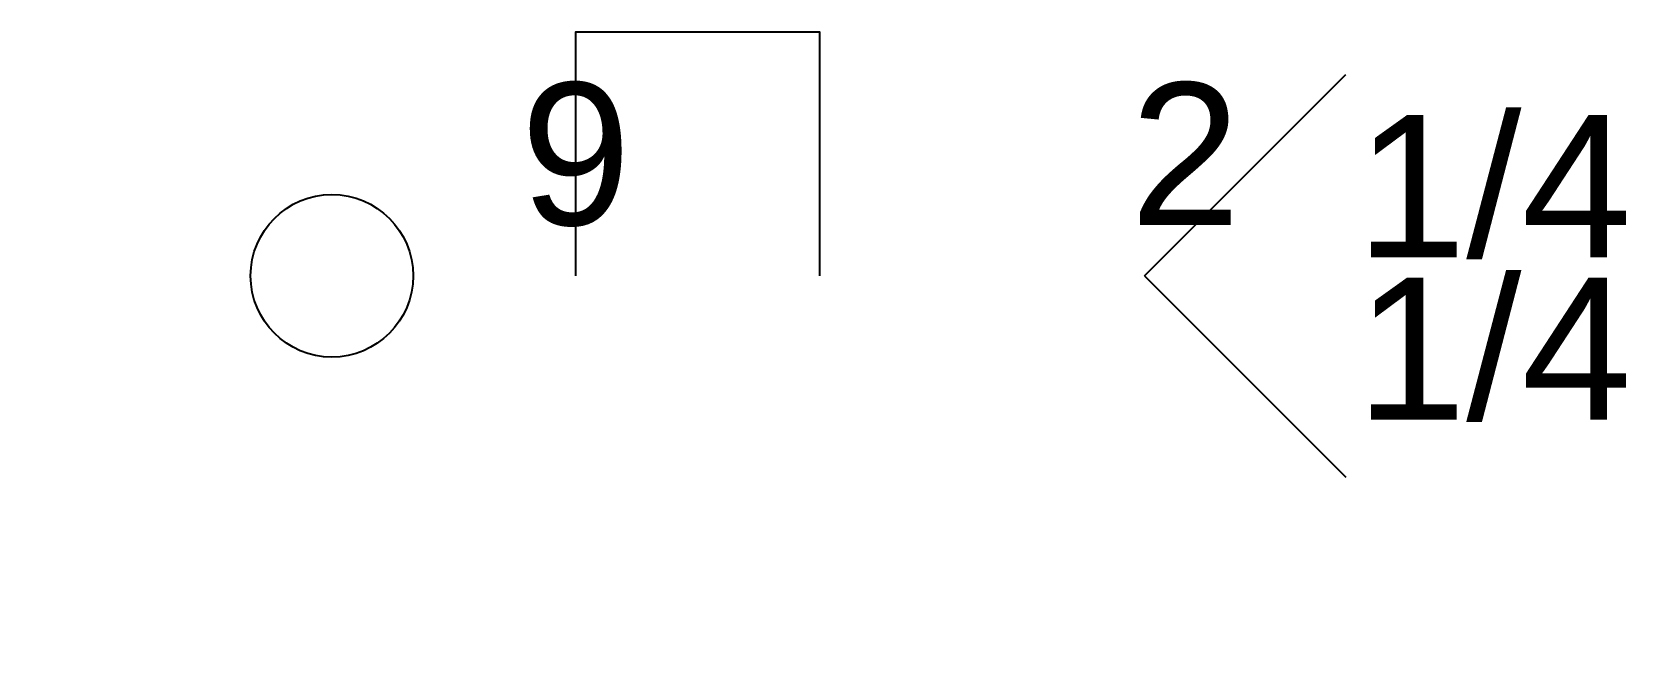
# Model space of a CAD drawing. Header units: inches. Extents: x -19.1 to 20.1, y -7.2 to 7.9.
import ezdxf
from ezdxf.enums import TextEntityAlignment as Align

# ---------------------------------------------------------------- set-up
doc = ezdxf.new("R2010")
doc.units = ezdxf.units.IN
doc.header["$MEASUREMENT"] = 0
doc.layers.add('3t', color=2, linetype='Continuous')
doc.layers.add('dim', color=7, linetype='Continuous')
doc.styles.get("Standard").update_dxf_attribs({"font": 'arial.ttf'})

msp = doc.modelspace()

# ---------------------------------------------------------------- linework, layer by layer
at = {"layer": '3t'}
for q in [(13.234, 6.838), (13.234, -3.062)]:
    msp.add_line((8.284, 1.888), q, dxfattribs=at)
msp.add_lwpolyline([(-5.716, 1.888), (-5.716, 7.888), (0.284, 7.888), (0.284, 1.888)], dxfattribs=at)
at = {"layer": 'dim'}
msp.add_lwpolyline([(-18.474, -6.546, 0, 1.25, 0), (-16.598, -4.205, 0, 0, 0), (-11.716, 1.888, 0, 0, 0), (8.284, 1.888, 0, 0, 0)], format="xyseb", dxfattribs=at)
msp.add_circle((-11.716, 1.888), 2, dxfattribs=at)

# ---------------------------------------------------------------- texts
at = {"layer": '3t'}
for s, p in [('9', (-5.716, 4.888)), ('2', (9.284, 4.888))]:
    msp.add_text(s, height=3.5, dxfattribs=at).set_placement(p, align=Align.MIDDLE_CENTER)
for p in [(13.48, 4.096), (13.48, 0.096)]:
    msp.add_text('1/4', height=3.5, dxfattribs=at).set_placement(p, align=Align.MIDDLE_LEFT)

doc.saveas('drawing.dxf')
